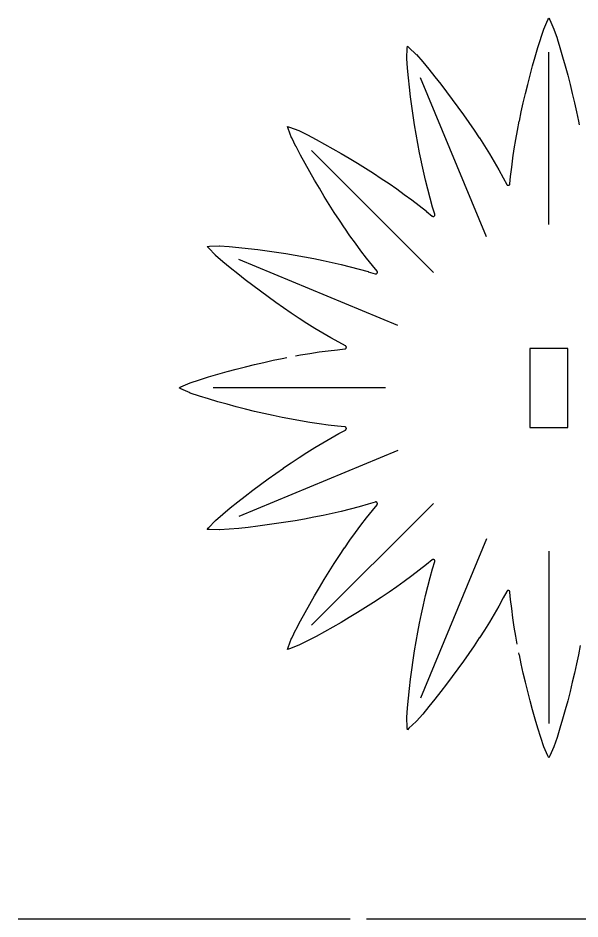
# Model space of a CAD drawing. Header units: millimetres. Extents: x 0 to 300, y 0 to 300.
# Drawn here: x 0 to 41.3, y 150 to 216.2 of the extents above; entities that cross this region are included whole.
import ezdxf

# ---------------------------------------------------------------- set-up
doc = ezdxf.new("R2010")
doc.units = ezdxf.units.MM
doc.layers.add('CUT', color=1, linetype='CONTINUOUS')
doc.layers.add('SCORE', color=7, linetype='CONTINUOUS')

msp = doc.modelspace()

# ---------------------------------------------------------------- linework, layer by layer
at = {"layer": 'CUT', "color": 1}
for points in [[(20.3754, 191.3567), (20.7611, 191.4268), (20.7632, 191.4271), (21.4372, 191.5392), (21.4394, 191.5396), (22.1134, 191.6406), (22.1156, 191.641), (22.7896, 191.7305), (22.792, 191.7308), (23.4659, 191.8081), (23.4684, 191.8084), (24.0059, 191.8599), (24.0199, 191.8619), (24.0318, 191.8649), (24.0434, 191.869), (24.0545, 191.8742), (24.0651, 191.8805), (24.0749, 191.8878), (24.0841, 191.8961), (24.0923, 191.9052), (24.0996, 191.915), (24.106, 191.9256), (24.1112, 191.9367), (24.1154, 191.9482), (24.1183, 191.9601), (24.1201, 191.9723), (24.1207, 191.9846), (24.1201, 191.9968), (24.1183, 192.009), (24.1153, 192.0209), (24.1112, 192.0325), (24.1059, 192.0435), (24.0996, 192.0541), (24.0922, 192.0639), (24.084, 192.073), (24.0749, 192.0812), (24.065, 192.0885), (24.0528, 192.0958), (23.576, 192.3491), (23.5737, 192.3503), (22.9807, 192.6796), (22.9786, 192.6808), (22.3902, 193.0214), (22.3882, 193.0226), (21.8042, 193.3739), (21.8024, 193.3751), (21.2225, 193.7366), (21.2208, 193.7377), (20.6449, 194.1088), (20.6433, 194.1099), (20.0711, 194.4901), (20.0696, 194.4911), (19.5008, 194.8799), (19.4994, 194.8809), (18.934, 195.2777), (18.9327, 195.2786), (18.3703, 195.683), (18.3691, 195.6838), (17.8096, 196.0954), (17.8085, 196.0962), (17.2519, 196.5147), (17.2508, 196.5156), (16.697, 196.9409), (16.6959, 196.9418), (16.1451, 197.3743), (16.1438, 197.3753), (15.5966, 197.8159), (15.5949, 197.8173), (15.0525, 198.2683), (15.0498, 198.2706), (14.5165, 198.7378), (14.5073, 198.7466), (14.0029, 199.2787), (13.9019, 199.396), (14.0562, 199.4075), (14.7891, 199.4271), (14.8019, 199.4268), (15.5093, 199.38), (15.5129, 199.3798), (16.2153, 199.3151), (16.2175, 199.3149), (16.916, 199.2395), (16.9176, 199.2393), (17.6129, 199.1557), (17.6143, 199.1555), (18.3067, 199.0647), (18.3081, 199.0645), (18.9975, 198.9669), (18.999, 198.9666), (19.6856, 198.8621), (19.687, 198.8618), (20.3706, 198.7501), (20.3722, 198.7499), (21.0526, 198.6306), (21.0543, 198.6303), (21.7313, 198.503), (21.7331, 198.5027), (22.4066, 198.3669), (22.4085, 198.3665), (23.0782, 198.2217), (23.0802, 198.2213), (23.7458, 198.0669), (23.7479, 198.0664), (24.4093, 197.9019), (24.4115, 197.9013), (25.0684, 197.7261), (25.0708, 197.7254), (25.7229, 197.539), (25.7254, 197.5383), (26.2417, 197.3802), (26.2554, 197.3767), (26.2676, 197.3749), (26.2798, 197.3743), (26.2921, 197.3748), (26.3043, 197.3766), (26.3162, 197.3796), (26.3277, 197.3837), (26.3389, 197.389), (26.3494, 197.3953), (26.3593, 197.4026), (26.3684, 197.4108), (26.3766, 197.4199), (26.3839, 197.4298), (26.3903, 197.4403), (26.3955, 197.4514), (26.3996, 197.463), (26.4026, 197.4749), (26.4044, 197.4871), (26.405, 197.4993), (26.4044, 197.5116), (26.4026, 197.5237), (26.3995, 197.5357), (26.3954, 197.5472), (26.3901, 197.5583), (26.3838, 197.5688), (26.3753, 197.5801), (26.0317, 197.9967), (26.0301, 197.9987), (25.6083, 198.5298), (25.6068, 198.5318), (25.1935, 199.0716), (25.1921, 199.0734), (24.787, 199.6215), (24.7857, 199.6233), (24.3884, 200.1792), (24.3872, 200.1808), (23.9971, 200.7441), (23.9961, 200.7457), (23.6129, 201.316), (23.6119, 201.3175), (23.2352, 201.8943), (23.2343, 201.8957), (22.8638, 202.4787), (22.8629, 202.4801), (22.4981, 203.0689), (22.4973, 203.0702), (22.138, 203.6645), (22.1372, 203.6657), (21.7831, 204.2653), (21.7824, 204.2666), (21.4336, 204.8714), (21.4329, 204.8727), (21.0896, 205.483), (21.0887, 205.4845), (20.7518, 206.1009), (20.7508, 206.1029), (20.4222, 206.7271), (20.4206, 206.7303), (20.1066, 207.366), (20.1015, 207.3776), (19.8392, 208.0622), (19.7908, 208.2092), (19.9378, 208.1608), (20.6224, 207.8985), (20.634, 207.8934), (21.2697, 207.5794), (21.2729, 207.5778), (21.8971, 207.2492), (21.8991, 207.2482), (22.5155, 206.9113), (22.517, 206.9104), (23.1273, 206.5671), (23.1286, 206.5664), (23.7334, 206.2176), (23.7347, 206.2169), (24.3343, 205.8628), (24.3355, 205.862), (24.9298, 205.5027), (24.9311, 205.5019), (25.5199, 205.1371), (25.5213, 205.1362), (26.1043, 204.7657), (26.1057, 204.7648), (26.6825, 204.3881), (26.684, 204.3871), (27.2543, 204.0039), (27.2559, 204.0029), (27.8192, 203.6128), (27.8208, 203.6116), (28.3767, 203.2143), (28.3785, 203.213), (28.9266, 202.8079), (28.9284, 202.8065), (29.4682, 202.3932), (29.4702, 202.3917), (30.0013, 201.9699), (30.0033, 201.9683), (30.4199, 201.6247), (30.4312, 201.6162), (30.4417, 201.6099), (30.4528, 201.6046), (30.4643, 201.6005), (30.4763, 201.5974), (30.4884, 201.5956), (30.5007, 201.595), (30.5129, 201.5956), (30.5251, 201.5974), (30.537, 201.6004), (30.5486, 201.6045), (30.5597, 201.6097), (30.5702, 201.6161), (30.5801, 201.6234), (30.5892, 201.6316), (30.5974, 201.6407), (30.6047, 201.6506), (30.611, 201.6611), (30.6163, 201.6723), (30.6204, 201.6838), (30.6234, 201.6957), (30.6252, 201.7079), (30.6257, 201.7202), (30.6251, 201.7324), (30.6233, 201.7446), (30.6198, 201.7583), (30.4617, 202.2746), (30.461, 202.2771), (30.2746, 202.9292), (30.2739, 202.9316), (30.0987, 203.5885), (30.0981, 203.5907), (29.9336, 204.2521), (29.9331, 204.2542), (29.7787, 204.9198), (29.7783, 204.9218), (29.6335, 205.5915), (29.6331, 205.5934), (29.4973, 206.2669), (29.497, 206.2687), (29.3697, 206.9457), (29.3694, 206.9474), (29.2501, 207.6278), (29.2499, 207.6294), (29.1382, 208.313), (29.1379, 208.3144), (29.0334, 209.001), (29.0331, 209.0025), (28.9355, 209.6919), (28.9353, 209.6933), (28.8445, 210.3857), (28.8443, 210.3871), (28.7607, 211.0824), (28.7605, 211.084), (28.6851, 211.7825), (28.6849, 211.7847), (28.6202, 212.4871), (28.62, 212.4907), (28.5732, 213.1981), (28.5729, 213.2109), (28.5925, 213.9438), (28.604, 214.0981), (28.7213, 213.9971), (29.2534, 213.4927), (29.2622, 213.4835), (29.7294, 212.9502), (29.7317, 212.9475), (30.1827, 212.4051), (30.1841, 212.4034), (30.6247, 211.8562), (30.6257, 211.8549), (31.0582, 211.3041), (31.0591, 211.303), (31.4844, 210.7492), (31.4853, 210.7481), (31.9038, 210.1915), (31.9046, 210.1904), (32.3162, 209.6309), (32.317, 209.6297), (32.7214, 209.0673), (32.7223, 209.066), (33.1191, 208.5006), (33.1201, 208.4992), (33.5089, 207.9304), (33.5099, 207.9289), (33.8901, 207.3567), (33.8912, 207.3551), (34.2623, 206.7792), (34.2634, 206.7775), (34.6249, 206.1976), (34.6261, 206.1958), (34.9774, 205.6118), (34.9786, 205.6098), (35.3192, 205.0214), (35.3204, 205.0193), (35.6497, 204.4263), (35.6509, 204.424), (35.9042, 203.9472), (35.9115, 203.935), (35.9188, 203.9251), (35.927, 203.916), (35.9361, 203.9078), (35.9459, 203.9004), (35.9565, 203.8941), (35.9675, 203.8888), (35.9791, 203.8847), (35.991, 203.8817), (36.0032, 203.8799), (36.0154, 203.8793), (36.0277, 203.8799), (36.0399, 203.8817), (36.0518, 203.8846), (36.0633, 203.8888), (36.0744, 203.894), (36.085, 203.9004), (36.0948, 203.9077), (36.1039, 203.9159), (36.1122, 203.9251), (36.1195, 203.9349), (36.1258, 203.9455), (36.131, 203.9566), (36.1351, 203.9682), (36.1381, 203.9801), (36.1401, 203.9941), (36.1916, 204.5316), (36.1919, 204.5341), (36.2692, 205.208), (36.2695, 205.2104), (36.359, 205.8844), (36.3594, 205.8866), (36.4604, 206.5606), (36.4608, 206.5628), (36.5729, 207.2368), (36.5732, 207.2389), (36.6957, 207.913), (36.6961, 207.9149), (36.8284, 208.589), (36.8288, 208.5908), (36.9703, 209.265), (36.9707, 209.2667), (37.1209, 209.941), (37.1212, 209.9425), (37.2796, 210.6168), (37.2799, 210.6183), (37.4461, 211.2926), (37.4464, 211.294), (37.6201, 211.9684), (37.6204, 211.9698), (37.8015, 212.6441), (37.8019, 212.6455), (37.9907, 213.3199), (37.9911, 213.3215), (38.1888, 213.9956), (38.1894, 213.9977), (38.3985, 214.6715), (38.3996, 214.6748), (38.6271, 215.3463), (38.6317, 215.3582), (38.9303, 216.0278), (39, 216.166), (39.0697, 216.0278), (39.3683, 215.3582), (39.3729, 215.3463), (39.6004, 214.6748), (39.6015, 214.6715), (39.8106, 213.9977), (39.8112, 213.9956), (40.0089, 213.3215), (40.0093, 213.3199), (40.1981, 212.6455), (40.1985, 212.6441), (40.3796, 211.9698), (40.3799, 211.9684), (40.5536, 211.294), (40.5539, 211.2926), (40.7201, 210.6183), (40.7204, 210.6168), (40.8788, 209.9425), (40.8791, 209.941), (41.0293, 209.2667), (41.0297, 209.265), (41.1712, 208.5908), (41.1716, 208.589), (41.2235, 208.3244)], [(36.6768, 170.1911), (36.5732, 170.7611), (36.5729, 170.7632), (36.4608, 171.4372), (36.4604, 171.4394), (36.3594, 172.1134), (36.359, 172.1156), (36.2695, 172.7896), (36.2692, 172.792), (36.1919, 173.4659), (36.1916, 173.4684), (36.1401, 174.0059), (36.1381, 174.0199), (36.1351, 174.0318), (36.131, 174.0434), (36.1258, 174.0545), (36.1195, 174.0651), (36.1122, 174.0749), (36.1039, 174.0841), (36.0948, 174.0923), (36.085, 174.0996), (36.0744, 174.106), (36.0633, 174.1112), (36.0518, 174.1154), (36.0399, 174.1183), (36.0277, 174.1201), (36.0154, 174.1207), (36.0032, 174.1201), (35.991, 174.1183), (35.9791, 174.1153), (35.9675, 174.1112), (35.9565, 174.1059), (35.9459, 174.0996), (35.9361, 174.0922), (35.927, 174.084), (35.9188, 174.0749), (35.9115, 174.065), (35.9042, 174.0528), (35.6509, 173.576), (35.6497, 173.5737), (35.3204, 172.9807), (35.3192, 172.9786), (34.9786, 172.3902), (34.9774, 172.3882), (34.6261, 171.8042), (34.6249, 171.8024), (34.2634, 171.2225), (34.2623, 171.2208), (33.8912, 170.6449), (33.8901, 170.6433), (33.5099, 170.0711), (33.5089, 170.0696), (33.1201, 169.5008), (33.1191, 169.4994), (32.7223, 168.934), (32.7214, 168.9327), (32.317, 168.3703), (32.3162, 168.3691), (31.9046, 167.8096), (31.9038, 167.8085), (31.4853, 167.2519), (31.4844, 167.2508), (31.0591, 166.697), (31.0582, 166.6959), (30.6257, 166.1451), (30.6247, 166.1438), (30.1841, 165.5966), (30.1827, 165.5949), (29.7317, 165.0525), (29.7294, 165.0498), (29.2622, 164.5165), (29.2534, 164.5073), (28.7213, 164.0029), (28.604, 163.9019), (28.5925, 164.0562), (28.5729, 164.7891), (28.5732, 164.8019), (28.62, 165.5093), (28.6202, 165.5129), (28.6849, 166.2153), (28.6851, 166.2175), (28.7605, 166.916), (28.7607, 166.9176), (28.8443, 167.6129), (28.8445, 167.6143), (28.9353, 168.3067), (28.9355, 168.3081), (29.0331, 168.9975), (29.0334, 168.999), (29.1379, 169.6856), (29.1382, 169.687), (29.2499, 170.3706), (29.2501, 170.3722), (29.3694, 171.0526), (29.3697, 171.0543), (29.497, 171.7313), (29.4973, 171.7331), (29.6331, 172.4066), (29.6335, 172.4085), (29.7783, 173.0782), (29.7787, 173.0802), (29.9331, 173.7458), (29.9336, 173.7479), (30.0981, 174.4093), (30.0987, 174.4115), (30.2739, 175.0684), (30.2746, 175.0708), (30.461, 175.7229), (30.4617, 175.7254), (30.6198, 176.2417), (30.6233, 176.2554), (30.6251, 176.2676), (30.6257, 176.2798), (30.6252, 176.2921), (30.6234, 176.3043), (30.6204, 176.3162), (30.6163, 176.3277), (30.611, 176.3389), (30.6047, 176.3494), (30.5974, 176.3593), (30.5892, 176.3684), (30.5801, 176.3766), (30.5702, 176.3839), (30.5597, 176.3903), (30.5486, 176.3955), (30.537, 176.3996), (30.5251, 176.4026), (30.5129, 176.4044), (30.5007, 176.405), (30.4884, 176.4044), (30.4763, 176.4026), (30.4643, 176.3995), (30.4528, 176.3954), (30.4417, 176.3901), (30.4312, 176.3838), (30.4199, 176.3753), (30.0033, 176.0317), (30.0013, 176.0301), (29.4702, 175.6083), (29.4682, 175.6068), (28.9284, 175.1935), (28.9266, 175.1921), (28.3785, 174.787), (28.3767, 174.7857), (27.8208, 174.3884), (27.8192, 174.3872), (27.2559, 173.9971), (27.2543, 173.9961), (26.684, 173.6129), (26.6825, 173.6119), (26.1057, 173.2352), (26.1043, 173.2343), (25.5213, 172.8638), (25.5199, 172.8629), (24.9311, 172.4981), (24.9298, 172.4973), (24.3355, 172.138), (24.3343, 172.1372), (23.7347, 171.7831), (23.7334, 171.7824), (23.1286, 171.4336), (23.1273, 171.4329), (22.517, 171.0896), (22.5155, 171.0887), (21.8991, 170.7518), (21.8971, 170.7508), (21.2729, 170.4222), (21.2697, 170.4206), (20.634, 170.1066), (20.6224, 170.1015), (19.9378, 169.8392), (19.7908, 169.7908), (19.8392, 169.9378), (20.1015, 170.6224), (20.1066, 170.634), (20.4206, 171.2697), (20.4222, 171.2729), (20.7508, 171.8971), (20.7518, 171.8991), (21.0887, 172.5155), (21.0896, 172.517), (21.4329, 173.1273), (21.4336, 173.1286), (21.7824, 173.7334), (21.7831, 173.7347), (22.1372, 174.3343), (22.138, 174.3355), (22.4973, 174.9298), (22.4981, 174.9311), (22.8629, 175.5199), (22.8638, 175.5213), (23.2343, 176.1043), (23.2352, 176.1057), (23.6119, 176.6825), (23.6129, 176.684), (23.9961, 177.2543), (23.9971, 177.2559), (24.3872, 177.8192), (24.3884, 177.8208), (24.7857, 178.3767), (24.787, 178.3785), (25.1921, 178.9266), (25.1935, 178.9284), (25.6068, 179.4682), (25.6083, 179.4702), (26.0301, 180.0013), (26.0317, 180.0033), (26.3753, 180.4199), (26.3838, 180.4312), (26.3901, 180.4417), (26.3954, 180.4528), (26.3995, 180.4643), (26.4026, 180.4763), (26.4044, 180.4884), (26.405, 180.5007), (26.4044, 180.5129), (26.4026, 180.5251), (26.3996, 180.537), (26.3955, 180.5486), (26.3903, 180.5597), (26.3839, 180.5702), (26.3766, 180.5801), (26.3684, 180.5892), (26.3593, 180.5974), (26.3494, 180.6047), (26.3389, 180.611), (26.3277, 180.6163), (26.3162, 180.6204), (26.3043, 180.6234), (26.2921, 180.6252), (26.2798, 180.6257), (26.2676, 180.6251), (26.2554, 180.6233), (26.2417, 180.6198), (25.7254, 180.4617), (25.7229, 180.461), (25.0708, 180.2746), (25.0684, 180.2739), (24.4115, 180.0987), (24.4093, 180.0981), (23.7479, 179.9336), (23.7458, 179.9331), (23.0802, 179.7787), (23.0782, 179.7783), (22.4085, 179.6335), (22.4066, 179.6331), (21.7331, 179.4973), (21.7313, 179.497), (21.0543, 179.3697), (21.0526, 179.3694), (20.3722, 179.2501), (20.3706, 179.2499), (19.687, 179.1382), (19.6856, 179.1379), (18.999, 179.0334), (18.9975, 179.0331), (18.3081, 178.9355), (18.3067, 178.9353), (17.6143, 178.8445), (17.6129, 178.8443), (16.9176, 178.7607), (16.916, 178.7605), (16.2175, 178.6851), (16.2153, 178.6849), (15.5129, 178.6202), (15.5093, 178.62), (14.8019, 178.5732), (14.7891, 178.5729), (14.0562, 178.5925), (13.9019, 178.604), (14.0029, 178.7213), (14.5073, 179.2534), (14.5165, 179.2622), (15.0498, 179.7294), (15.0525, 179.7317), (15.5949, 180.1827), (15.5966, 180.1841), (16.1438, 180.6247), (16.1451, 180.6257), (16.6959, 181.0582), (16.697, 181.0591), (17.2508, 181.4844), (17.2519, 181.4853), (17.8085, 181.9038), (17.8096, 181.9046), (18.3691, 182.3162), (18.3703, 182.317), (18.9327, 182.7214), (18.934, 182.7223), (19.4994, 183.1191), (19.5008, 183.1201), (20.0696, 183.5089), (20.0711, 183.5099), (20.6433, 183.8901), (20.6449, 183.8912), (21.2208, 184.2623), (21.2225, 184.2634), (21.8024, 184.6249), (21.8042, 184.6261), (22.3882, 184.9774), (22.3902, 184.9786), (22.9786, 185.3192), (22.9807, 185.3204), (23.5737, 185.6497), (23.576, 185.6509), (24.0528, 185.9042), (24.065, 185.9115), (24.0749, 185.9188), (24.084, 185.927), (24.0922, 185.9361), (24.0996, 185.9459), (24.1059, 185.9565), (24.1112, 185.9675), (24.1153, 185.9791), (24.1183, 185.991), (24.1201, 186.0032), (24.1207, 186.0154), (24.1201, 186.0277), (24.1183, 186.0399), (24.1154, 186.0518), (24.1112, 186.0633), (24.106, 186.0744), (24.0996, 186.085), (24.0923, 186.0948), (24.0841, 186.1039), (24.0749, 186.1122), (24.0651, 186.1195), (24.0545, 186.1258), (24.0434, 186.131), (24.0318, 186.1351), (24.0199, 186.1381), (24.0059, 186.1401), (23.4684, 186.1916), (23.4659, 186.1919), (22.792, 186.2692), (22.7896, 186.2695), (22.1156, 186.359), (22.1134, 186.3594), (21.4394, 186.4604), (21.4372, 186.4608), (20.7632, 186.5729), (20.7611, 186.5732), (20.087, 186.6957), (20.0851, 186.6961), (19.411, 186.8284), (19.4092, 186.8288), (18.735, 186.9703), (18.7333, 186.9707), (18.059, 187.1209), (18.0575, 187.1212), (17.3832, 187.2796), (17.3817, 187.2799), (16.7074, 187.4461), (16.706, 187.4464), (16.0316, 187.6201), (16.0302, 187.6204), (15.3559, 187.8015), (15.3545, 187.8019), (14.6801, 187.9907), (14.6785, 187.9911), (14.0044, 188.1888), (14.0023, 188.1894), (13.3285, 188.3985), (13.3252, 188.3996), (12.6537, 188.6271), (12.6418, 188.6317), (11.9722, 188.9303), (11.834, 189), (11.9722, 189.0697), (12.6418, 189.3683), (12.6537, 189.3729), (13.3252, 189.6004), (13.3285, 189.6015), (14.0023, 189.8106), (14.0044, 189.8112), (14.6785, 190.0089), (14.6801, 190.0093), (15.3545, 190.1981), (15.3559, 190.1985), (16.0302, 190.3796), (16.0316, 190.3799), (16.706, 190.5536), (16.7074, 190.5539), (17.3817, 190.7201), (17.3832, 190.7204), (18.0575, 190.8788), (18.059, 190.8791), (18.7333, 191.0293), (18.735, 191.0297), (19.4092, 191.1712), (19.411, 191.1716), (19.7368, 191.2355)], [(41.3039, 170.0851), (41.1716, 169.411), (41.1712, 169.4092), (41.0297, 168.735), (41.0293, 168.7333), (40.8791, 168.059), (40.8788, 168.0575), (40.7204, 167.3832), (40.7201, 167.3817), (40.5539, 166.7074), (40.5536, 166.706), (40.3799, 166.0316), (40.3796, 166.0302), (40.1985, 165.3559), (40.1981, 165.3545), (40.0093, 164.6801), (40.0089, 164.6785), (39.8112, 164.0044), (39.8106, 164.0023), (39.6015, 163.3285), (39.6004, 163.3252), (39.3729, 162.6537), (39.3683, 162.6418), (39.0697, 161.9722), (39, 161.834), (38.9303, 161.9722), (38.6317, 162.6418), (38.6271, 162.6537), (38.3996, 163.3252), (38.3985, 163.3285), (38.1894, 164.0023), (38.1888, 164.0044), (37.9911, 164.6785), (37.9907, 164.6801), (37.8019, 165.3545), (37.8015, 165.3559), (37.6204, 166.0302), (37.6201, 166.0316), (37.4464, 166.706), (37.4461, 166.7074), (37.2799, 167.3817), (37.2796, 167.3832), (37.1212, 168.0575), (37.1209, 168.059), (36.9707, 168.7333), (36.9703, 168.735), (36.8288, 169.4092), (36.8284, 169.411), (36.8005, 169.553)], [(0, 150), (24.4, 150)], [(25.6, 150), (74.4, 150)]]:
    msp.add_lwpolyline(points, dxfattribs=at)
msp.add_lwpolyline([(40.395, 186.105), (40.395, 191.895), (37.605, 191.895), (37.605, 186.105), (40.395, 186.105)], close=True, dxfattribs=at)
at = {"layer": 'SCORE', "color": 7}
for points in [[(39, 201), (39, 213.6525)], [(34.4078, 200.0866), (29.5659, 211.7759)], [(30.5147, 197.4853), (21.5681, 206.4319)], [(27.9134, 193.5922), (16.2241, 198.4341)], [(27, 189), (14.3475, 189)], [(27.9134, 184.4078), (16.2241, 179.5659)], [(30.5147, 180.5147), (21.5681, 171.5681)], [(34.4078, 177.9134), (29.5659, 166.2241)], [(39, 177), (39, 164.3475)]]:
    msp.add_lwpolyline(points, dxfattribs=at)

doc.saveas('drawing.dxf')
